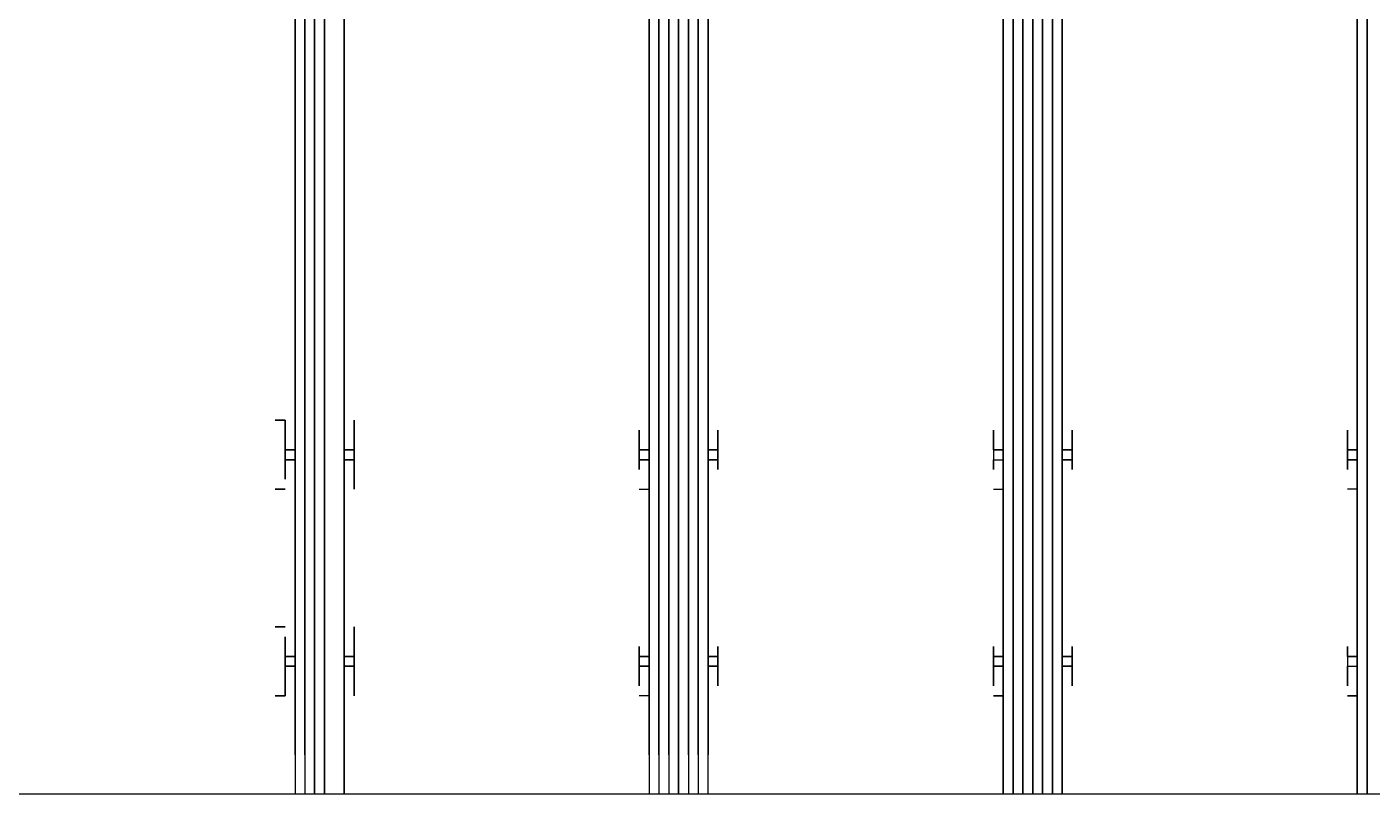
# Model space of a CAD drawing. Header units: metres. Extents: x 532315 to 532639, y 2674519 to 2674914.
# Drawn here: x 532485.1318 to 532485.321, y 2674749.1472 to 2674749.2551 of the extents above; entities that cross this region are included whole.
import ezdxf

# ---------------------------------------------------------------- set-up
doc = ezdxf.new("R2010")
doc.units = ezdxf.units.M
doc.header["$MEASUREMENT"] = 0
doc.layers.add('IDT', color=7, linetype='Continuous')

# ---------------------------------------------------------------- blocks, each defined once
blk = doc.blocks.new('IDT')
at = {"layer": 'IDT', "color": 0, "lineweight": 25}
for p, q in [((13.87591, 10.01575), (14.34065, 10.01575)), ((13.99901, 9.81796), (13.99901, 10.01575)), ((13.99901, 10.01575), (13.99901, 9.81796)), ((14.00039, 10.01575), (14.00039, 9.81796)), ((14.00039, 9.81796), (14.00039, 10.01575)), ((14.04189, 9.81796), (14.04189, 10.01575)), ((14.04189, 10.01575), (14.04189, 9.81796)), ((14.04189, 9.81796), (14.04189, 10.01575)), ((14.04327, 10.01575), (14.04327, 9.81796)), ((14.04327, 9.81796), (14.04327, 10.01575)), ((14.04327, 10.01575), (14.04327, 9.81796)), ((14.04465, 9.81658), (14.04465, 10.01575)), ((14.04465, 10.01575), (14.04465, 9.81658)), ((14.04465, 9.81658), (14.04465, 10.01575)), ((14.04604, 10.01575), (14.04604, 9.81658)), ((14.04604, 9.81658), (14.04604, 10.01575)), ((14.04604, 10.01575), (14.04604, 9.81658)), ((14.04604, 9.81658), (14.04604, 10.01575)), ((14.04604, 10.01575), (14.04604, 9.81658)), ((14.04604, 9.81658), (14.04604, 10.01575)), ((14.04742, 10.01575), (14.04742, 9.81658)), ((14.04742, 9.81658), (14.04742, 10.01575)), ((14.04742, 10.01575), (14.04742, 9.81658)), ((14.0488, 9.81796), (14.0488, 10.01575)), ((14.0488, 10.01575), (14.0488, 9.81796)), ((14.0488, 9.81796), (14.0488, 10.01575)), ((14.05018, 10.01575), (14.05018, 9.81796)), ((14.05018, 9.81796), (14.05018, 10.01575)), ((14.05018, 10.01575), (14.05018, 9.81796)), ((14.09168, 10.01575), (14.09168, 9.81796)), ((14.09306, 9.81796), (14.09306, 10.01575)), ((14.09445, 9.81658), (14.09445, 10.01575)), ((14.09583, 9.81658), (14.09583, 10.01575)), ((14.09583, 10.01575), (14.09583, 9.81658)), ((14.09721, 9.81658), (14.09721, 10.01575)), ((14.0986, 9.81796), (14.0986, 10.01575)), ((14.09998, 9.81796), (14.09998, 10.01575)), ((14.14286, 9.81796), (14.14286, 10.01575)), ((14.14286, 10.01575), (14.14286, 9.81796)), ((14.14562, 9.81658), (14.14562, 10.01575)), ((14.14562, 10.01575), (14.14562, 9.81658)), ((14.14701, 9.81658), (14.14701, 10.01575)), ((14.14701, 10.01575), (14.14701, 9.81658)), ((14.14839, 9.81796), (14.14839, 10.01575)), ((14.14977, 9.81796), (14.14977, 10.01575)), ((14.04189, 9.81796), (14.04189, 10.01022)), ((14.04327, 10.01022), (14.04327, 9.81796)), ((14.04465, 9.81658), (14.04465, 10.01022)), ((14.04604, 10.01022), (14.04604, 9.81658)), ((14.04604, 9.81658), (14.04604, 10.01022)), ((14.04742, 10.01022), (14.04742, 9.81658)), ((14.0488, 10.01022), (14.0488, 9.81796)), ((14.05018, 9.81796), (14.05018, 10.01022)), ((14.09168, 9.81796), (14.09168, 10.01022)), ((14.09306, 10.01022), (14.09306, 9.81796)), ((14.09445, 10.01022), (14.09445, 9.81658)), ((14.09583, 9.81658), (14.09583, 10.01022)), ((14.09583, 10.01022), (14.09583, 9.81658)), ((14.09721, 10.01022), (14.09721, 9.81658)), ((14.0986, 10.01022), (14.0986, 9.81796)), ((14.09998, 10.01022), (14.09998, 9.81796)), ((14.14286, 9.81796), (14.14286, 10.01022)), ((14.14286, 10.01022), (14.14286, 9.81796)), ((14.14562, 9.81658), (14.14562, 10.01022)), ((14.14562, 10.01022), (14.14562, 9.81658)), ((14.14701, 9.81658), (14.14701, 10.01022)), ((14.14701, 10.01022), (14.14701, 9.81658)), ((14.14839, 10.01022), (14.14839, 9.81796)), ((14.14977, 10.01022), (14.14977, 9.81796)), ((14.00039, 9.99777), (14.00039, 10.00192)), ((14.00039, 10.00192), (14.00039, 10.00054)), ((14.00039, 10.00054), (14.00039, 10.00192)), ((14.00039, 10.00192), (14.00177, 10.00192)), ((14.00177, 10.00192), (14.00039, 10.00192)), ((14.00039, 10.00192), (14.00039, 9.99777)), ((14.04189, 9.99777), (14.04189, 10.00192)), ((14.04189, 10.00192), (14.04189, 10.00054)), ((14.04189, 10.00054), (14.04189, 10.00192)), ((14.04189, 10.00192), (14.04189, 9.99777)), ((14.04189, 9.99639), (14.04189, 10.00192)), ((14.04189, 10.00192), (14.04189, 9.99777)), ((14.04189, 10.00054), (14.04189, 10.00192)), ((14.04189, 10.00192), (14.04189, 10.00054)), ((14.05018, 10.00192), (14.05018, 10.00054)), ((14.05018, 10.00054), (14.05018, 10.00192)), ((14.05018, 10.00192), (14.05018, 10.00054)), ((14.05018, 10.00054), (14.05018, 10.00192)), ((14.05018, 10.00192), (14.05018, 9.99777)), ((14.05018, 9.99777), (14.05018, 10.00192)), ((14.05018, 10.00192), (14.05157, 10.00192)), ((14.05157, 10.00192), (14.05018, 10.00192)), ((14.05018, 10.00192), (14.05018, 9.99777)), ((14.05018, 9.99639), (14.05018, 10.00192)), ((14.09168, 10.00054), (14.09168, 10.00192)), ((14.09168, 10.00192), (14.09168, 10.00054)), ((14.09168, 9.99777), (14.09168, 10.00192)), ((14.09168, 10.00192), (14.09168, 9.99639)), ((14.09998, 9.99777), (14.09998, 10.00192)), ((14.09998, 10.00192), (14.09998, 10.00054)), ((14.09998, 10.00054), (14.09998, 10.00192)), ((14.09998, 10.00192), (14.09998, 9.99777)), ((14.09998, 10.00192), (14.10136, 10.00192)), ((14.14147, 9.99777), (14.14147, 10.00192)), ((14.14147, 10.00192), (14.14147, 10.00054)), ((14.14147, 9.99777), (14.14147, 10.00192)), ((14.14147, 10.00192), (14.14147, 10.00054)), ((14.14977, 9.99777), (14.14977, 10.00192)), ((14.14977, 10.00192), (14.14977, 9.99777)), ((14.15115, 10.00054), (14.15115, 10.00192)), ((14.15115, 10.00192), (14.15254, 10.00192)), ((14.15254, 10.00192), (14.15115, 10.00192)), ((14.15115, 10.00192), (14.15115, 10.00054)), ((14.00177, 10.00054), (14.00177, 9.99777)), ((14.00177, 9.99777), (14.00177, 10.00054)), ((14.0405, 9.99777), (14.0405, 10.00054)), ((14.0405, 10.00054), (14.0405, 9.99777)), ((14.0405, 9.99777), (14.0405, 10.00054)), ((14.0405, 10.00054), (14.0405, 9.99777)), ((14.05157, 10.00054), (14.05157, 9.99777)), ((14.05157, 9.99777), (14.05157, 10.00054)), ((14.05157, 9.99777), (14.05157, 10.00054)), ((14.05157, 10.00054), (14.05157, 9.99777)), ((14.0903, 9.99777), (14.0903, 10.00054)), ((14.0903, 10.00054), (14.0903, 9.99777)), ((14.10136, 10.00054), (14.10136, 9.99777)), ((14.10136, 9.99777), (14.10136, 10.00054)), ((14.14147, 10.00054), (14.14147, 9.99777)), ((14.14147, 10.00054), (14.14147, 9.99777)), ((14.15115, 10.00054), (14.15115, 9.99777)), ((14.15115, 9.99777), (14.15115, 10.00054)), ((14.00039, 9.99777), (14.00039, 9.99639)), ((14.00177, 9.99777), (14.00039, 9.99777)), ((14.00039, 9.99777), (14.00039, 9.99639)), ((14.00177, 9.99777), (14.00039, 9.99777)), ((14.00177, 9.99639), (14.00177, 9.99777)), ((14.00177, 9.99639), (14.00177, 9.99777)), ((14.0405, 9.99639), (14.0405, 9.99777)), ((14.0405, 9.99777), (14.04189, 9.99777)), ((14.04189, 9.99777), (14.0405, 9.99777)), ((14.0405, 9.99777), (14.0405, 9.99639)), ((14.0405, 9.99639), (14.0405, 9.99777)), ((14.0405, 9.99777), (14.04189, 9.99777)), ((14.04189, 9.99777), (14.0405, 9.99777)), ((14.0405, 9.99777), (14.0405, 9.99639)), ((14.04189, 9.99777), (14.04189, 9.99639)), ((14.04189, 9.99639), (14.04189, 9.99777)), ((14.04189, 9.99777), (14.04189, 9.99639)), ((14.05018, 9.99639), (14.05018, 9.99777)), ((14.05018, 9.99777), (14.05018, 9.99639)), ((14.05018, 9.99639), (14.05018, 9.99777)), ((14.05018, 9.99777), (14.05157, 9.99777)), ((14.05018, 9.99777), (14.05157, 9.99777)), ((14.05157, 9.99777), (14.05018, 9.99777)), ((14.05018, 9.99777), (14.05157, 9.99777)), ((14.05157, 9.99777), (14.05157, 9.99639)), ((14.05157, 9.99777), (14.05157, 9.99639)), ((14.05157, 9.99639), (14.05157, 9.99777)), ((14.05157, 9.99777), (14.05157, 9.99639)), ((14.09168, 9.99777), (14.0903, 9.99777)), ((14.0903, 9.99777), (14.0903, 9.99639)), ((14.0903, 9.99639), (14.0903, 9.99777)), ((14.0903, 9.99777), (14.09168, 9.99777)), ((14.09168, 9.99639), (14.09168, 9.99777)), ((14.09998, 9.99777), (14.09998, 9.99639)), ((14.09998, 9.99639), (14.09998, 9.99777)), ((14.09998, 9.99777), (14.10136, 9.99777)), ((14.10136, 9.99777), (14.09998, 9.99777)), ((14.10136, 9.99777), (14.10136, 9.99639)), ((14.10136, 9.99639), (14.10136, 9.99777)), ((14.14147, 9.99777), (14.14147, 9.99639)), ((14.14147, 9.99639), (14.14147, 9.99777)), ((14.14147, 9.99777), (14.14286, 9.99777)), ((14.14147, 9.99777), (14.14147, 9.99639)), ((14.14147, 9.99639), (14.14147, 9.99777)), ((14.14147, 9.99777), (14.14286, 9.99777)), ((14.14286, 9.99777), (14.14147, 9.99777)), ((14.15115, 9.99777), (14.14977, 9.99777)), ((14.14977, 9.99777), (14.14977, 9.99639)), ((14.14977, 9.99639), (14.14977, 9.99777)), ((14.14977, 9.99777), (14.15115, 9.99777)), ((14.15115, 9.99639), (14.15115, 9.99777)), ((14.15115, 9.99777), (14.15115, 9.99639)), ((14.00177, 9.99639), (14.00039, 9.99639)), ((14.00039, 9.99639), (14.00039, 9.99224)), ((14.00039, 9.99224), (14.00039, 9.99639)), ((14.00039, 9.99639), (14.00177, 9.99639)), ((14.00039, 9.99639), (14.00177, 9.99639)), ((14.00039, 9.99639), (14.00177, 9.99639)), ((14.00177, 9.99639), (14.00177, 9.99501)), ((14.00177, 9.99501), (14.00177, 9.99639)), ((14.04189, 9.99639), (14.0405, 9.99639)), ((14.0405, 9.99639), (14.0405, 9.99501)), ((14.0405, 9.99501), (14.0405, 9.99639)), ((14.0405, 9.99639), (14.04189, 9.99639)), ((14.04189, 9.99639), (14.0405, 9.99639)), ((14.0405, 9.99639), (14.0405, 9.99501)), ((14.0405, 9.99501), (14.0405, 9.99639)), ((14.0405, 9.99639), (14.04189, 9.99639)), ((14.04189, 9.99639), (14.04189, 9.99224)), ((14.04189, 9.99224), (14.04189, 9.99639)), ((14.04189, 9.99639), (14.04189, 9.99224)), ((14.04189, 9.99224), (14.04189, 9.99639)), ((14.05018, 9.99639), (14.05157, 9.99639)), ((14.05157, 9.99639), (14.05018, 9.99639)), ((14.05157, 9.99639), (14.05018, 9.99639)), ((14.05018, 9.99639), (14.05157, 9.99639)), ((14.05157, 9.99639), (14.05018, 9.99639)), ((14.05018, 9.99639), (14.05157, 9.99639)), ((14.05157, 9.99639), (14.05018, 9.99639)), ((14.05018, 9.99639), (14.05018, 9.99224)), ((14.05018, 9.99224), (14.05018, 9.99639)), ((14.05018, 9.99639), (14.05018, 9.99224)), ((14.05018, 9.99224), (14.05018, 9.99639)), ((14.05157, 9.99639), (14.05157, 9.99501)), ((14.05157, 9.99501), (14.05157, 9.99639)), ((14.05157, 9.99639), (14.05157, 9.99501)), ((14.05157, 9.99501), (14.05157, 9.99639)), ((14.09168, 9.99639), (14.0903, 9.99639)), ((14.0903, 9.99639), (14.0903, 9.99501)), ((14.0903, 9.99501), (14.0903, 9.99639)), ((14.0903, 9.99639), (14.09168, 9.99639)), ((14.09168, 9.99639), (14.09168, 9.99224)), ((14.09168, 9.99224), (14.09168, 9.99639)), ((14.09998, 9.99639), (14.09998, 9.99224)), ((14.09998, 9.99224), (14.09998, 9.99639)), ((14.10136, 9.99639), (14.09998, 9.99639)), ((14.09998, 9.99639), (14.10136, 9.99639)), ((14.09998, 9.99639), (14.10136, 9.99639)), ((14.10136, 9.99639), (14.10136, 9.99501)), ((14.10136, 9.99501), (14.10136, 9.99639)), ((14.14286, 9.99639), (14.14147, 9.99639)), ((14.14147, 9.99639), (14.14147, 9.99224)), ((14.14147, 9.99224), (14.14147, 9.99639)), ((14.14147, 9.99639), (14.14286, 9.99639)), ((14.14147, 9.99639), (14.14147, 9.99501)), ((14.14147, 9.99501), (14.14147, 9.99639)), ((14.15115, 9.99639), (14.14977, 9.99639)), ((14.14977, 9.99639), (14.15115, 9.99639)), ((14.14977, 9.99639), (14.14977, 9.99224)), ((14.14977, 9.99224), (14.14977, 9.99639)), ((14.14977, 9.99639), (14.15115, 9.99639)), ((14.15115, 9.99639), (14.15115, 9.99501)), ((14.15115, 9.99501), (14.15115, 9.99639)), ((14.00039, 9.99501), (14.00039, 9.99362)), ((14.00039, 9.99362), (14.00039, 9.99501)), ((14.04189, 9.99362), (14.04189, 9.99501)), ((14.04189, 9.99501), (14.04189, 9.99362)), ((14.04189, 9.99362), (14.04189, 9.99501)), ((14.04189, 9.99501), (14.04189, 9.99362)), ((14.05018, 9.99501), (14.05018, 9.99362)), ((14.05018, 9.99362), (14.05018, 9.99501)), ((14.05018, 9.99501), (14.05018, 9.99362)), ((14.05018, 9.99362), (14.05018, 9.99501)), ((14.09168, 9.99362), (14.09168, 9.99501)), ((14.09168, 9.99501), (14.09168, 9.99362)), ((14.09998, 9.99501), (14.09998, 9.99362)), ((14.09998, 9.99362), (14.09998, 9.99501)), ((14.14147, 9.99501), (14.14147, 9.99362)), ((14.14147, 9.99362), (14.14147, 9.99501)), ((14.15115, 9.99501), (14.15115, 9.99362)), ((14.15115, 9.99362), (14.15115, 9.99501)), ((14.15254, 9.99224), (14.15115, 9.99224)), ((14.15115, 9.99224), (14.15254, 9.99224)), ((14.00039, 9.97288), (14.00177, 9.97288)), ((14.00039, 9.96734), (14.00039, 9.97288)), ((14.00039, 9.97288), (14.00039, 9.96873)), ((14.04189, 9.96873), (14.04189, 9.97288)), ((14.04189, 9.97288), (14.04189, 9.96873)), ((14.04189, 9.96873), (14.04189, 9.97288)), ((14.04189, 9.97288), (14.04189, 9.96873)), ((14.05157, 9.97288), (14.05018, 9.97288)), ((14.05018, 9.97288), (14.05018, 9.96873)), ((14.05018, 9.96873), (14.05018, 9.97288)), ((14.05018, 9.97288), (14.05018, 9.96873)), ((14.05018, 9.96873), (14.05018, 9.97288)), ((14.09168, 9.97288), (14.09168, 9.96873)), ((14.09168, 9.96873), (14.09168, 9.97288)), ((14.10136, 9.97288), (14.09998, 9.97288)), ((14.09998, 9.97288), (14.09998, 9.96873)), ((14.09998, 9.96873), (14.09998, 9.97288)), ((14.14147, 9.97288), (14.14147, 9.96873)), ((14.14147, 9.96873), (14.14147, 9.97288)), ((14.14977, 9.96873), (14.14977, 9.97288)), ((14.14977, 9.97288), (14.14977, 9.96873)), ((14.15254, 9.97288), (14.15115, 9.97288)), ((14.15115, 9.97288), (14.15254, 9.97288)), ((14.00039, 9.97149), (14.00039, 9.97011)), ((14.00039, 9.97011), (14.00039, 9.97149)), ((14.04189, 9.97011), (14.04189, 9.97149)), ((14.04189, 9.97149), (14.04189, 9.97011)), ((14.04189, 9.97011), (14.04189, 9.97149)), ((14.04189, 9.97149), (14.04189, 9.97011)), ((14.05018, 9.97149), (14.05018, 9.97011)), ((14.05018, 9.97011), (14.05018, 9.97149)), ((14.05018, 9.97149), (14.05018, 9.97011)), ((14.05018, 9.97011), (14.05018, 9.97149)), ((14.09168, 9.97011), (14.09168, 9.97149)), ((14.09168, 9.97149), (14.09168, 9.97011)), ((14.09998, 9.97149), (14.09998, 9.97011)), ((14.09998, 9.97011), (14.09998, 9.97149)), ((14.14147, 9.97011), (14.14147, 9.97149)), ((14.14147, 9.97149), (14.14147, 9.97011)), ((14.15115, 9.97011), (14.15115, 9.97149)), ((14.15115, 9.97149), (14.15115, 9.97011)), ((14.00177, 9.97011), (14.00177, 9.96873)), ((14.00177, 9.96873), (14.00177, 9.97011)), ((14.0405, 9.97011), (14.0405, 9.96873)), ((14.0405, 9.96873), (14.0405, 9.97011)), ((14.0405, 9.97011), (14.0405, 9.96873)), ((14.0405, 9.96873), (14.0405, 9.97011)), ((14.05157, 9.97011), (14.05157, 9.96873)), ((14.05157, 9.96873), (14.05157, 9.97011)), ((14.05157, 9.97011), (14.05157, 9.96873)), ((14.05157, 9.96873), (14.05157, 9.97011)), ((14.0903, 9.97011), (14.0903, 9.96873)), ((14.0903, 9.96873), (14.0903, 9.97011)), ((14.10136, 9.97011), (14.10136, 9.96873)), ((14.10136, 9.96873), (14.10136, 9.97011)), ((14.14147, 9.97011), (14.14147, 9.96873)), ((14.14147, 9.96734), (14.14147, 9.97011)), ((14.15115, 9.97011), (14.15115, 9.96873)), ((14.15115, 9.96873), (14.15115, 9.97011)), ((14.00039, 9.96873), (14.00177, 9.96873)), ((14.00039, 9.96873), (14.00039, 9.96734)), ((14.00177, 9.96873), (14.00039, 9.96873)), ((14.00177, 9.96734), (14.00039, 9.96734)), ((14.00039, 9.96734), (14.00039, 9.96319)), ((14.00039, 9.96319), (14.00039, 9.96734)), ((14.00039, 9.96734), (14.00177, 9.96734)), ((14.00177, 9.96734), (14.00039, 9.96734)), ((14.00039, 9.96734), (14.00177, 9.96734)), ((14.00177, 9.96873), (14.00177, 9.96734)), ((14.00177, 9.96734), (14.00177, 9.96873)), ((14.00177, 9.96734), (14.00177, 9.96458)), ((14.00177, 9.96458), (14.00177, 9.96734)), ((14.04189, 9.96873), (14.0405, 9.96873)), ((14.0405, 9.96873), (14.0405, 9.96734)), ((14.0405, 9.96734), (14.0405, 9.96873)), ((14.0405, 9.96873), (14.04189, 9.96873)), ((14.04189, 9.96873), (14.0405, 9.96873)), ((14.0405, 9.96873), (14.0405, 9.96734)), ((14.0405, 9.96734), (14.0405, 9.96873)), ((14.0405, 9.96873), (14.04189, 9.96873)), ((14.04189, 9.96734), (14.0405, 9.96734)), ((14.0405, 9.96734), (14.0405, 9.96458)), ((14.0405, 9.96458), (14.0405, 9.96734)), ((14.0405, 9.96734), (14.04189, 9.96734)), ((14.04189, 9.96734), (14.0405, 9.96734)), ((14.0405, 9.96734), (14.0405, 9.96458)), ((14.0405, 9.96458), (14.0405, 9.96734)), ((14.0405, 9.96734), (14.04189, 9.96734)), ((14.04189, 9.96734), (14.04189, 9.96873)), ((14.04189, 9.96873), (14.04189, 9.96734)), ((14.04189, 9.96873), (14.04189, 9.96734)), ((14.04189, 9.96734), (14.04189, 9.96873)), ((14.04189, 9.96319), (14.04189, 9.96734)), ((14.04189, 9.96734), (14.04189, 9.96319)), ((14.04189, 9.96734), (14.04189, 9.96319)), ((14.04189, 9.96319), (14.04189, 9.96734)), ((14.05018, 9.96873), (14.05018, 9.96734)), ((14.05157, 9.96873), (14.05018, 9.96873)), ((14.05018, 9.96873), (14.05018, 9.96734)), ((14.05157, 9.96873), (14.05018, 9.96873)), ((14.05018, 9.96873), (14.05018, 9.96734)), ((14.05157, 9.96873), (14.05018, 9.96873)), ((14.05157, 9.96873), (14.05018, 9.96873)), ((14.05018, 9.96873), (14.05018, 9.96734)), ((14.05018, 9.96319), (14.05018, 9.96734)), ((14.05018, 9.96734), (14.05157, 9.96734)), ((14.05157, 9.96734), (14.05018, 9.96734)), ((14.05018, 9.96734), (14.05018, 9.96319)), ((14.05018, 9.96734), (14.05157, 9.96734)), ((14.05018, 9.96734), (14.05157, 9.96734)), ((14.05018, 9.96734), (14.05018, 9.96319)), ((14.05018, 9.96319), (14.05018, 9.96734)), ((14.05018, 9.96734), (14.05157, 9.96734)), ((14.05018, 9.96734), (14.05157, 9.96734)), ((14.05157, 9.96734), (14.05018, 9.96734)), ((14.05157, 9.96734), (14.05157, 9.96873)), ((14.05157, 9.96734), (14.05157, 9.96873)), ((14.05157, 9.96734), (14.05157, 9.96873)), ((14.05157, 9.96734), (14.05157, 9.96873)), ((14.05157, 9.96734), (14.05157, 9.96458)), ((14.05157, 9.96458), (14.05157, 9.96734)), ((14.05157, 9.96734), (14.05157, 9.96458)), ((14.05157, 9.96458), (14.05157, 9.96734)), ((14.09168, 9.96873), (14.0903, 9.96873)), ((14.0903, 9.96873), (14.0903, 9.96734)), ((14.0903, 9.96734), (14.0903, 9.96873)), ((14.0903, 9.96873), (14.09168, 9.96873)), ((14.09168, 9.96734), (14.0903, 9.96734)), ((14.0903, 9.96734), (14.0903, 9.96458)), ((14.0903, 9.96458), (14.0903, 9.96734)), ((14.0903, 9.96734), (14.09168, 9.96734)), ((14.09168, 9.96734), (14.09168, 9.96873)), ((14.09168, 9.96873), (14.09168, 9.96734)), ((14.09168, 9.96734), (14.09168, 9.96319)), ((14.09168, 9.96319), (14.09168, 9.96734)), ((14.09998, 9.96873), (14.09998, 9.96734)), ((14.10136, 9.96873), (14.09998, 9.96873)), ((14.09998, 9.96734), (14.09998, 9.96873)), ((14.09998, 9.96873), (14.10136, 9.96873)), ((14.09998, 9.96319), (14.09998, 9.96734)), ((14.09998, 9.96734), (14.10136, 9.96734)), ((14.10136, 9.96734), (14.09998, 9.96734)), ((14.09998, 9.96734), (14.09998, 9.96319)), ((14.09998, 9.96734), (14.10136, 9.96734)), ((14.10136, 9.96734), (14.10136, 9.96873)), ((14.10136, 9.96873), (14.10136, 9.96734)), ((14.10136, 9.96734), (14.10136, 9.96458)), ((14.10136, 9.96458), (14.10136, 9.96734)), ((14.14147, 9.96873), (14.14147, 9.96734)), ((14.14147, 9.96873), (14.14147, 9.96734)), ((14.14147, 9.96734), (14.14147, 9.96873)), ((14.14147, 9.96873), (14.14286, 9.96873)), ((14.14286, 9.96873), (14.14147, 9.96873)), ((14.14147, 9.96734), (14.14147, 9.96458)), ((14.14147, 9.96319), (14.14147, 9.96734)), ((14.14147, 9.96734), (14.14286, 9.96734)), ((14.14286, 9.96734), (14.14147, 9.96734)), ((14.14147, 9.96734), (14.14147, 9.96319)), ((14.14147, 9.96458), (14.14147, 9.96734)), ((14.14977, 9.96734), (14.14977, 9.96873)), ((14.14977, 9.96873), (14.14977, 9.96734)), ((14.15115, 9.96873), (14.14977, 9.96873)), ((14.14977, 9.96873), (14.15115, 9.96873)), ((14.14977, 9.96734), (14.15115, 9.96734)), ((14.15115, 9.96734), (14.14977, 9.96734)), ((14.14977, 9.96734), (14.14977, 9.96319)), ((14.14977, 9.96319), (14.14977, 9.96734)), ((14.14977, 9.96734), (14.15115, 9.96734)), ((14.15115, 9.96734), (14.15115, 9.96873)), ((14.15115, 9.96873), (14.15115, 9.96734)), ((14.15115, 9.96734), (14.15115, 9.96458)), ((14.15115, 9.96458), (14.15115, 9.96734)), ((14.00039, 9.96319), (14.00039, 9.96458)), ((14.00039, 9.96458), (14.00039, 9.96319)), ((14.04189, 9.96319), (14.04189, 9.96458)), ((14.04189, 9.96458), (14.04189, 9.96319)), ((14.04189, 9.96319), (14.04189, 9.96458)), ((14.04189, 9.96458), (14.04189, 9.96319)), ((14.05018, 9.96319), (14.05018, 9.96458)), ((14.05018, 9.96458), (14.05018, 9.96319)), ((14.05018, 9.96458), (14.05018, 9.96319)), ((14.05018, 9.96319), (14.05018, 9.96458)), ((14.09168, 9.96319), (14.09168, 9.96458)), ((14.09168, 9.96458), (14.09168, 9.96319)), ((14.09998, 9.96319), (14.09998, 9.96458)), ((14.09998, 9.96458), (14.09998, 9.96319)), ((14.14147, 9.96458), (14.14147, 9.96319)), ((14.14147, 9.96319), (14.14147, 9.96458)), ((14.15115, 9.96458), (14.15115, 9.96319)), ((14.15115, 9.96319), (14.15115, 9.96458)), ((14.15115, 9.96319), (14.15254, 9.96319)), ((14.15254, 9.96319), (14.15115, 9.96319))]:
    blk.add_line(p, q, dxfattribs=at)

msp = doc.modelspace()

# ---------------------------------------------------------------- block references
at = {"layer": 'IDT', "color": 8, "rotation": 180}
msp.add_blockref('IDT', (532499.31928, 2674759.16297), dxfattribs=at)

doc.saveas('drawing.dxf')
